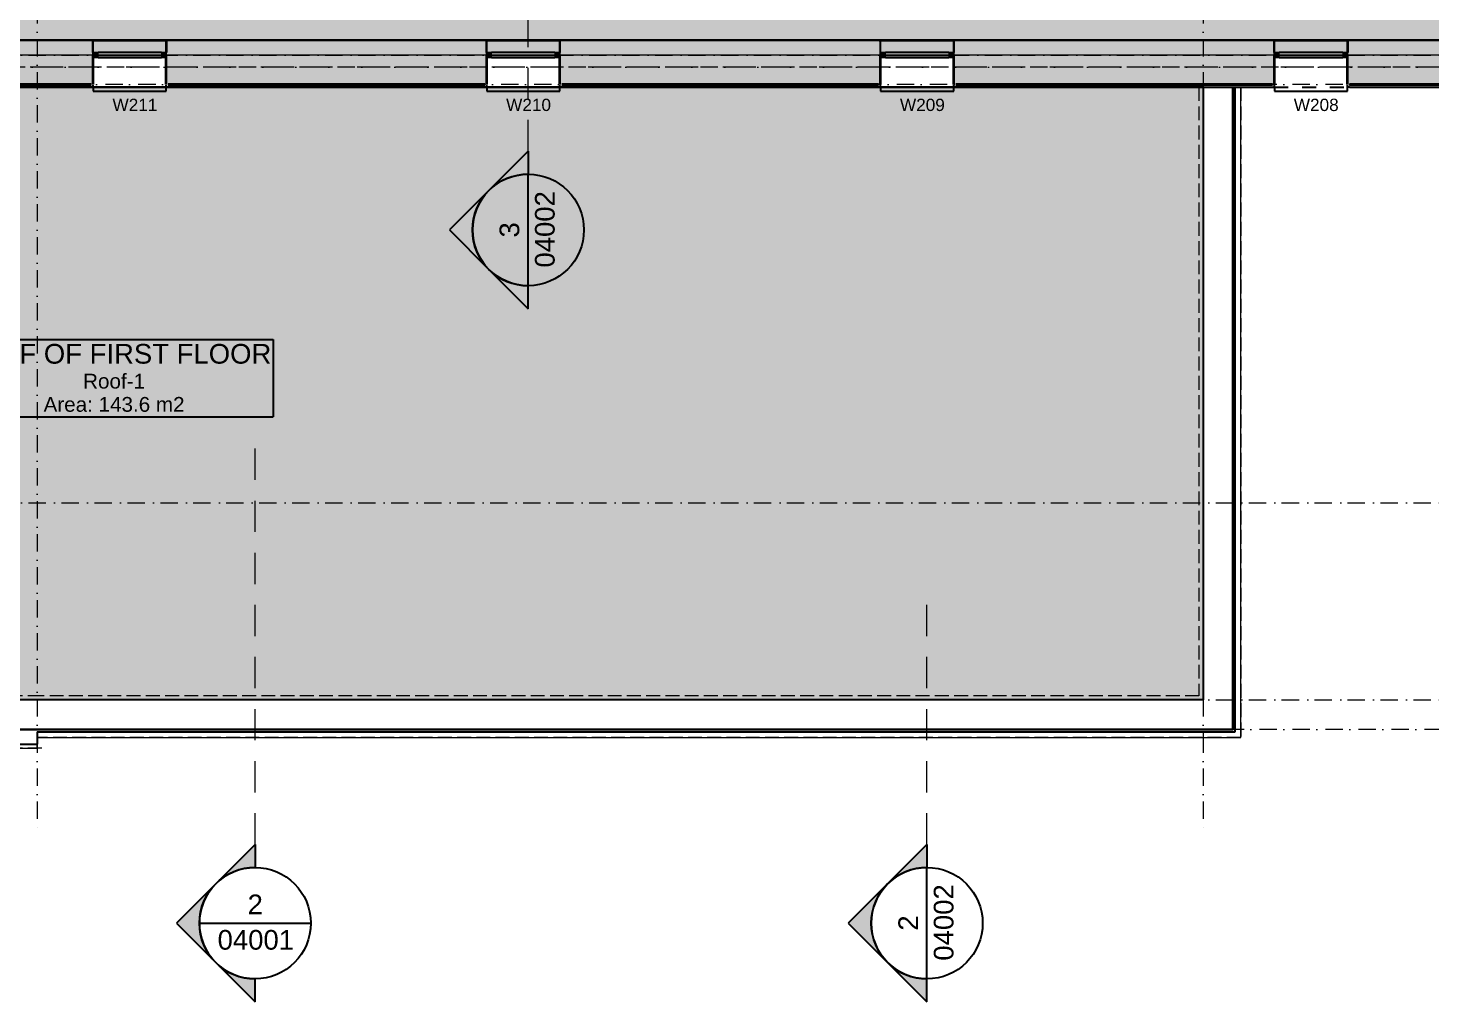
# Model space of a CAD drawing. Header units: millimetres. Extents: x -14278 to 96025, y -22378 to 34603.
# Drawn here: x 72108 to 86368, y -3069 to 6825 of the extents above; entities that cross this region are included whole.
import ezdxf
from ezdxf.enums import TextEntityAlignment as Align

# ---------------------------------------------------------------- set-up
doc = ezdxf.new("R2010")
doc.units = ezdxf.units.MM
doc.header["$MEASUREMENT"] = 0
for name, pattern in [('Dashed', [282.222223, 141.111112, -141.111112]), ('Dot & Dashed', [335.138881, 176.388884, -88.194442, 0, -70.555556]), ('Hidden Line', [195.611112, 141.111112, -54.5]), ('Long Dashed', [529.166651, 317.499995, -211.666656]), ('Wipeout_Contour', [1000, 0, -1000])]:
    doc.linetypes.add(name, pattern=pattern)
for name, color, linetype in [('A-Ee_40_20-M_GeneralFFAndEInternalFixed', 7, 'Continuous'), ('A-Zz_20_10_90-T_TextWindow', 7, 'Continuous'), ('A-Zz_60_50_80-P_MarkerSection', 7, 'Continuous'), ('NewA-Ee_25_10-M_WallsExternal', 7, 'Continuous'), ('NewA-Ee_30_10-M_Roofs', 7, 'Continuous'), ('NewA-Ee_30_40-M_Floors', 7, 'Continuous'), ('NewA-SL-M_SpacesExternal', 7, 'Continuous'), ('NewA-SL-M_SpacesInternal', 7, 'Continuous'), ('NewA-Ss_30_25-M_CeilingAndSoffitSystems', 7, 'Continuous'), ('NewA-Zz_35_40_80-M_GridStructural', 7, 'Continuous'), ('NewA-Zz_50_90_00-M_GrossInternal', 7, 'Continuous'), ('NewA-Zz_60_50_90-P_VoidOpening', 7, 'Continuous')]:
    doc.layers.add(name, color=color, linetype=linetype)
doc.styles.add('GENERATED_STYLE_1', font='')
doc.styles.get('GENERATED_STYLE_1').set_extended_font_data('Arial')

# ---------------------------------------------------------------- blocks, each defined once
blk = doc.blocks.new('Beam_9_2', base_point=(84052, 0))
at = {"layer": 'NewA-Ee_25_10-M_WallsExternal', "linetype": 'Continuous'}
for p, q in [((84052, 6225), (64352, 6225)), ((84052, 6225), (84052, 0)), ((84052, 0), (64352, 0))]:
    blk.add_line(p, q, dxfattribs=at)
at = {"layer": 'NewA-Ee_25_10-M_WallsExternal', "color": 251, "linetype": 'Dot & Dashed', "lineweight": 13}
blk.add_line((84052, 0), (64352, 0), dxfattribs=at)
blk = doc.blocks.new('Slab_29_2', base_point=(88252, 6550))
at = {"layer": 'NewA-Ee_30_40-M_Floors', "linetype": 'Continuous', "lineweight": 13}
blk.add_hatch(color=254, dxfattribs=at).paths.add_polyline_path([(88252, 6550), (88252, 12848), (90701, 12848), (90701, 15100), (56152, 15100), (56152, 6550)])
at = {"layer": 'NewA-Ee_30_40-M_Floors', "color": 6, "linetype": 'Continuous', "lineweight": 13, "flags": 128}
blk.add_lwpolyline([(88252, 6550), (56152, 6550), (56152, 15100), (90701, 15100), (90701, 12848), (88252, 12848)], close=True, dxfattribs=at)
blk = doc.blocks.new('HALL_217_37_2', base_point=(59736, 7386))
at = {"layer": 'NewA-SL-M_SpacesInternal', "color": 253, "linetype": 'Continuous', "lineweight": 13}
blk.add_line((61501, 6700), (88252, 6700), dxfattribs=at)
at = {"layer": 'NewA-SL-M_SpacesInternal', "color": 5, "lineweight": 70, "style": 'GENERATED_STYLE_1'}
for tag, height, p in [('ROOM_NAME', 200, (59736, 7694)), ('ROOM_NUMBER', 150, (59736, 7391)), ('adj_text', 150, (59736, 7155))]:
    blk.add_attdef(tag, text='', height=height, dxfattribs=at).set_placement(p, align=Align.TOP_CENTER)
blk = doc.blocks.new('ROOF OF FIRST FLOOR_Roof-1_48_2', base_point=(72982, 3308))
at = {"layer": 'NewA-SL-M_SpacesExternal', "color": 253, "linetype": 'Continuous', "lineweight": 13}
for p, q in [((84435, 6225), (61977, 6225)), ((84435, -383), (84435, 6225)), ((72202, -490), (72202, -383)), ((72202, -383), (84435, -383)), ((63862, -490), (72202, -490))]:
    blk.add_line(p, q, dxfattribs=at)
at = {"layer": 'NewA-SL-M_SpacesExternal', "linetype": 'Continuous'}
for p, q in [((71365, 3661), (74599, 3661)), ((74599, 3661), (74599, 3347)), ((74599, 3347), (74599, 3111)), ((74599, 3111), (74599, 2876)), ((71365, 2876), (74599, 2876))]:
    blk.add_line(p, q, dxfattribs=at)
at = {"layer": 'NewA-SL-M_SpacesExternal', "color": 5, "lineweight": 70, "style": 'GENERATED_STYLE_1'}
for tag, height, p in [('ROOM_NAME', 200, (72982, 3616)), ('ROOM_NUMBER', 150, (72982, 3313)), ('adj_text', 150, (72982, 3077))]:
    blk.add_attdef(tag, text='', height=height, dxfattribs=at).set_placement(p, align=Align.TOP_CENTER)
blk = doc.blocks.new('Slab_46_2', base_point=(88252, 6700))
at = {"layer": 'NewA-Ss_30_25-M_CeilingAndSoffitSystems', "linetype": 'Continuous', "lineweight": 0}
blk.add_hatch(color=255, dxfattribs=at).paths.add_polyline_path([(88252, 6700), (88252, 7995), (59975, 7995), (59975, 10456), (58675, 10456), (58675, 6695)])
at = {"layer": 'NewA-Ss_30_25-M_CeilingAndSoffitSystems', "color": 6, "linetype": 'Continuous', "lineweight": 13, "flags": 128}
blk.add_lwpolyline([(88252, 6700), (58675, 6695), (58675, 10456), (59975, 10456), (59975, 7995), (88252, 7995)], close=True, dxfattribs=at)
blk = doc.blocks.new('Window 19_4')
at = {"layer": 'NewA-Ee_25_10-M_WallsExternal', "linetype": 'Continuous', "lineweight": 13}
for points in [[(-372, 0), (-372, -50), (-322, -50), (-322, 0)], [(372, -50), (372, 0), (322, 0), (322, -50)]]:
    blk.add_hatch(color=104, dxfattribs=at).paths.add_polyline_path(points)
at = {"layer": 'NewA-Ee_25_10-M_WallsExternal', "linetype": 'Continuous'}
for p, q in [((-372, 300), (-372, 340)), ((-372, 340), (372, 340)), ((372, 340), (372, 300)), ((-322, 0), (322, 0)), ((-372, -25), (-372, -50)), ((-322, -25), (322, -25)), ((322, -50), (-322, -50)), ((372, -25), (372, -50)), ((-372, -175), (372, -175))]:
    blk.add_line(p, q, dxfattribs=at)
at = {"layer": 'NewA-Ee_25_10-M_WallsExternal', "linetype": 'Dashed'}
blk.add_line((-372, 300), (372, 300), dxfattribs=at)
at = {"layer": 'NewA-Ee_25_10-M_WallsExternal', "color": 24, "linetype": 'Continuous', "lineweight": 13}
for p, q in [((-372, 0), (-322, 0)), ((-322, 0), (-322, -50)), ((322, -50), (322, 0)), ((322, 0), (372, 0)), ((-322, -50), (-372, -50)), ((372, -50), (322, -50))]:
    blk.add_line(p, q, dxfattribs=at)
at = {"layer": 'NewA-Ee_25_10-M_WallsExternal', "color": 92, "linetype": 'Continuous', "lineweight": 35}
for p, q in [((-372, 0), (-372, -25)), ((372, 0), (372, -25))]:
    blk.add_line(p, q, dxfattribs=at)
blk = doc.blocks.new('Wall_71_2', base_point=(90852, 6550))
at = {"layer": 'NewA-Ee_25_10-M_WallsExternal', "linetype": 'Continuous', "lineweight": 13}
for points in [[(69523, 6575), (69510, 6575), (69510, 6550), (72769, 6550), (72769, 6575), (72756, 6575), (72756, 6620), (69523, 6620)], [(72756, 6700), (69523, 6700), (69523, 6684), (72756, 6684)], [(69523, 6620), (72756, 6620), (72756, 6684), (69523, 6684)], [(72756, 6700), (72756, 6575), (72769, 6575), (72769, 6700)], [(73526, 6700), (73513, 6700), (73513, 6575), (73526, 6575)], [(73513, 6550), (76770, 6550), (76770, 6575), (76757, 6575), (76757, 6620), (73526, 6620), (73526, 6575), (73513, 6575)], [(73526, 6684), (76757, 6684), (76757, 6700), (73526, 6700)], [(73526, 6620), (76757, 6620), (76757, 6684), (73526, 6684)], [(76757, 6700), (76757, 6575), (76770, 6575), (76770, 6700)], [(77527, 6700), (77514, 6700), (77514, 6575), (77527, 6575)], [(77527, 6575), (77514, 6575), (77514, 6550), (80774, 6550), (80774, 6575), (80761, 6575), (80761, 6620), (77527, 6620)], [(80761, 6700), (77527, 6700), (77527, 6684), (80761, 6684)], [(77527, 6620), (80761, 6620), (80761, 6684), (77527, 6684)], [(80761, 6700), (80761, 6575), (80774, 6575), (80774, 6700)], [(81531, 6700), (81518, 6700), (81518, 6575), (81531, 6575)], [(81518, 6575), (81518, 6550), (84777, 6550), (84777, 6575), (84764, 6575), (84764, 6620), (81531, 6620), (81531, 6575)], [(84764, 6700), (81531, 6700), (81531, 6684), (84764, 6684)], [(81531, 6620), (84764, 6620), (84764, 6684), (81531, 6684)], [(84764, 6700), (84764, 6575), (84777, 6575), (84777, 6700)], [(85534, 6700), (85521, 6700), (85521, 6575), (85534, 6575)], [(85521, 6575), (85521, 6550), (90852, 6550), (90781, 6620), (85534, 6620), (85534, 6575)], [(90701, 6700), (85534, 6700), (85534, 6684), (90718, 6684)], [(85534, 6620), (90781, 6620), (90718, 6684), (85534, 6684)], [(69510, 6550), (69510, 6525), (69530, 6525), (69530, 6250), (72749, 6250), (72749, 6525), (72769, 6525), (72769, 6550)], [(72749, 6225), (72769, 6225), (72769, 6525), (72749, 6525)], [(73513, 6525), (73533, 6525), (73533, 6250), (76750, 6250), (76750, 6525), (76770, 6525), (76770, 6550), (73513, 6550)], [(73533, 6225), (73533, 6525), (73513, 6525), (73513, 6225)], [(76750, 6225), (76770, 6225), (76770, 6525), (76750, 6525)], [(77514, 6525), (77534, 6525), (77534, 6250), (80754, 6250), (80754, 6525), (80774, 6525), (80774, 6550), (77514, 6550)], [(77534, 6225), (77534, 6525), (77514, 6525), (77514, 6225)], [(80754, 6225), (80774, 6225), (80774, 6525), (80754, 6525)], [(81518, 6550), (81518, 6525), (81538, 6525), (81538, 6250), (84757, 6250), (84757, 6525), (84777, 6525), (84777, 6550)], [(81538, 6225), (81538, 6525), (81518, 6525), (81518, 6225)], [(84757, 6225), (84777, 6225), (84777, 6525), (84757, 6525)], [(90852, 6550), (85521, 6550), (85521, 6525), (85541, 6525), (85541, 6250), (91152, 6250)], [(85541, 6225), (85541, 6525), (85521, 6525), (85521, 6225)], [(72749, 6245), (69530, 6245), (69530, 6225), (72749, 6225)], [(76750, 6245), (73533, 6245), (73533, 6225), (76750, 6225)], [(80754, 6245), (77534, 6245), (77534, 6225), (80754, 6225)], [(84757, 6245), (81538, 6245), (81538, 6225), (84757, 6225)], [(91157, 6245), (85541, 6245), (85541, 6225), (91177, 6225)]]:
    blk.add_hatch(color=6, dxfattribs=at).paths.add_polyline_path(points)
at = {"layer": 'NewA-Ee_25_10-M_WallsExternal', "linetype": 'Continuous'}
for p, q in [((72756, 6700), (72769, 6700)), ((72769, 6684), (72769, 6700)), ((72769, 6620), (72769, 6684)), ((72769, 6575), (72769, 6620)), ((72769, 6550), (72769, 6575)), ((73526, 6700), (73513, 6700)), ((73513, 6684), (73513, 6700)), ((73513, 6620), (73513, 6684)), ((73513, 6575), (73513, 6620)), ((73513, 6550), (73513, 6575)), ((76757, 6700), (76770, 6700)), ((76770, 6684), (76770, 6700)), ((76770, 6620), (76770, 6684)), ((76770, 6575), (76770, 6620)), ((76770, 6550), (76770, 6575)), ((77527, 6700), (77514, 6700)), ((77514, 6684), (77514, 6700)), ((77514, 6620), (77514, 6684)), ((77514, 6575), (77514, 6620)), ((77514, 6550), (77514, 6575)), ((80761, 6700), (80774, 6700)), ((80774, 6684), (80774, 6700)), ((80774, 6620), (80774, 6684)), ((80774, 6575), (80774, 6620)), ((80774, 6550), (80774, 6575)), ((81531, 6700), (81518, 6700)), ((81518, 6684), (81518, 6700)), ((81518, 6620), (81518, 6684)), ((81518, 6575), (81518, 6620)), ((81518, 6550), (81518, 6575)), ((84764, 6700), (84777, 6700)), ((84777, 6684), (84777, 6700)), ((84777, 6620), (84777, 6684)), ((84777, 6575), (84777, 6620)), ((84777, 6550), (84777, 6575)), ((85534, 6700), (85521, 6700)), ((85521, 6684), (85521, 6700)), ((85521, 6620), (85521, 6684)), ((85521, 6575), (85521, 6620)), ((85521, 6550), (85521, 6575)), ((72749, 6245), (69530, 6245)), ((72749, 6225), (72769, 6225)), ((72769, 6225), (72769, 6245)), ((73513, 6225), (73513, 6245)), ((73533, 6225), (73513, 6225)), ((76750, 6245), (73533, 6245)), ((76750, 6225), (76770, 6225)), ((76770, 6225), (76770, 6245)), ((77514, 6225), (77514, 6245)), ((77534, 6225), (77514, 6225)), ((80754, 6245), (77534, 6245)), ((80754, 6225), (80774, 6225)), ((80774, 6225), (80774, 6245)), ((81518, 6225), (81518, 6245)), ((81538, 6225), (81518, 6225)), ((84757, 6245), (81538, 6245)), ((84757, 6225), (84777, 6225)), ((84777, 6225), (84777, 6245)), ((85521, 6225), (85521, 6245)), ((85541, 6225), (85521, 6225)), ((91157, 6245), (85541, 6245))]:
    blk.add_line(p, q, dxfattribs=at)
at = {"layer": 'NewA-Ee_25_10-M_WallsExternal', "color": 92, "linetype": 'Continuous', "lineweight": 35}
for p, q in [((72769, 6525), (72769, 6550)), ((72769, 6250), (72769, 6525)), ((73513, 6525), (73513, 6550)), ((73513, 6250), (73513, 6525)), ((76770, 6525), (76770, 6550)), ((76770, 6250), (76770, 6525)), ((77514, 6525), (77514, 6550)), ((77514, 6250), (77514, 6525)), ((80774, 6525), (80774, 6550)), ((80774, 6250), (80774, 6525)), ((81518, 6525), (81518, 6550)), ((81518, 6250), (81518, 6525)), ((84777, 6525), (84777, 6550)), ((84777, 6250), (84777, 6525)), ((85521, 6525), (85521, 6550)), ((85521, 6250), (85521, 6525)), ((72749, 6250), (69530, 6250)), ((76750, 6250), (73533, 6250)), ((80754, 6250), (77534, 6250)), ((84757, 6250), (81538, 6250)), ((91152, 6250), (85541, 6250))]:
    blk.add_line(p, q, dxfattribs=at)
at = {"layer": 'NewA-Ee_25_10-M_WallsExternal', "linetype": 'Continuous', "flags": 128}
for points in [[(72756, 6700), (69523, 6700)], [(76757, 6700), (73526, 6700)], [(80761, 6700), (77527, 6700)], [(84764, 6700), (81531, 6700)], [(88252, 6700), (85534, 6700)], [(69530, 6225), (72749, 6225)], [(73533, 6225), (76750, 6225)], [(77534, 6225), (80754, 6225)], [(81538, 6225), (84757, 6225)], [(85541, 6225), (91177, 6225)]]:
    blk.add_lwpolyline(points, dxfattribs=at)
at = {"layer": 'NewA-Ee_25_10-M_WallsExternal', "linetype": 'Continuous', "xscale": -1, "zscale": 1000, "rotation": 180}
for p in [(73141, 6525), (77142, 6525), (81146, 6525), (85149, 6525)]:
    blk.add_blockref('Window 19_4', p, dxfattribs=at)
blk = doc.blocks.new('Wall_73_2', base_point=(64352, 0))
at = {"color": 254, "linetype": 'Wipeout_Contour', "lineweight": 0, "ltscale": 272808.107167}
blk.add_wipeout([(72202, 0), (64352, 0), (64052, -300), (72202, -300)], dxfattribs=at).dxf.layer = 'NewA-Ee_25_10-M_WallsExternal'
at = {"layer": 'NewA-Ee_25_10-M_WallsExternal', "linetype": 'Continuous', "flags": 128}
blk.add_lwpolyline([(72202, 0), (64352, 0)], dxfattribs=at)
at = {"color": 254, "linetype": 'Wipeout_Contour', "lineweight": 0, "ltscale": 272356.592834}
blk.add_wipeout([(72202, -305), (64047, -305), (63902, -450), (72202, -450)], dxfattribs=at).dxf.layer = 'NewA-Ee_25_10-M_WallsExternal'
at = {"layer": 'NewA-Ee_25_10-M_WallsExternal', "linetype": 'Continuous'}
for p, q in [((72202, -305), (64047, -305)), ((72202, -300), (64052, -300))]:
    blk.add_line(p, q, dxfattribs=at)
at = {"layer": 'NewA-Ee_25_10-M_WallsExternal', "linetype": 'Continuous', "flags": 128}
for points in [[(72202, -325), (72202, -450)], [(63902, -450), (72202, -450)]]:
    blk.add_lwpolyline(points, dxfattribs=at)
blk = doc.blocks.new('Wall_74_2', base_point=(84052, 0))
at = {"color": 254, "linetype": 'Wipeout_Contour', "lineweight": 0, "ltscale": 337267.074135}
blk.add_wipeout([(84052, 6225), (84052, 0), (84352, -300), (84352, 6225)], dxfattribs=at).dxf.layer = 'NewA-Ee_25_10-M_WallsExternal'
at = {"layer": 'NewA-Ee_25_10-M_WallsExternal', "linetype": 'Continuous', "flags": 128}
blk.add_lwpolyline([(84052, 6225), (84052, 0)], dxfattribs=at)
at = {"color": 254, "linetype": 'Wipeout_Contour', "lineweight": 0, "ltscale": 337926.169466}
blk.add_wipeout([(84357, 6225), (84357, -305), (84377, -325), (84377, 6225)], dxfattribs=at).dxf.layer = 'NewA-Ee_25_10-M_WallsExternal'
at = {"layer": 'NewA-Ee_25_10-M_WallsExternal', "linetype": 'Continuous'}
for p, q in [((84352, 6225), (84352, -300)), ((84357, 6225), (84357, -305))]:
    blk.add_line(p, q, dxfattribs=at)
at = {"layer": 'NewA-Ee_25_10-M_WallsExternal', "linetype": 'Continuous', "flags": 128}
for points in [[(84052, 6225), (84352, 6225)], [(84357, 6225), (84377, 6225)], [(84377, -325), (84377, 6225)]]:
    blk.add_lwpolyline(points, dxfattribs=at)
blk = doc.blocks.new('Wall_132_2', base_point=(72202, 0))
at = {"color": 254, "linetype": 'Wipeout_Contour', "lineweight": 0, "ltscale": 312808.083139}
blk.add_wipeout([(84052, 0), (72202, 0), (72202, -300), (84352, -300)], dxfattribs=at).dxf.layer = 'NewA-Ee_25_10-M_WallsExternal'
at = {"layer": 'NewA-Ee_25_10-M_WallsExternal', "linetype": 'Continuous', "flags": 128}
blk.add_lwpolyline([(84052, 0), (72202, 0)], dxfattribs=at)
at = {"color": 254, "linetype": 'Wipeout_Contour', "lineweight": 0, "ltscale": 313139.129583}
blk.add_wipeout([(84357, -305), (72202, -305), (72202, -325), (84377, -325)], dxfattribs=at).dxf.layer = 'NewA-Ee_25_10-M_WallsExternal'
at = {"layer": 'NewA-Ee_25_10-M_WallsExternal', "linetype": 'Continuous'}
for p, q in [((84352, -300), (72202, -300)), ((84357, -305), (72202, -305))]:
    blk.add_line(p, q, dxfattribs=at)
at = {"layer": 'NewA-Ee_25_10-M_WallsExternal', "linetype": 'Continuous', "flags": 128}
blk.add_lwpolyline([(72202, -325), (84377, -325)], dxfattribs=at)
blk = doc.blocks.new('Standard grid marker')
at = {"layer": 'NewA-Zz_35_40_80-M_GridStructural', "color": 6, "linetype": 'Dot & Dashed', "lineweight": 13}
for p, q in [((1000, 0), (18131, 0)), ((18131, 0), (19131, 0)), ((1000, 0), (0, 0))]:
    blk.add_line(p, q, dxfattribs=at)
at = {"layer": 'NewA-Zz_35_40_80-M_GridStructural', "linetype": 'Continuous'}
blk.add_circle((-250, 0), 250, dxfattribs=at)
at = {"layer": 'NewA-Zz_35_40_80-M_GridStructural', "color": 6, "linetype": 'Dot & Dashed', "lineweight": 13}
blk.add_point((1000, 0), dxfattribs=at)
blk.add_point((1000, 0), dxfattribs=at)
at = {"layer": 'NewA-Zz_35_40_80-M_GridStructural', "style": 'GENERATED_STYLE_1'}
blk.add_attdef('AC_MarkerText_1', text='', height=250, rotation=90, dxfattribs=at).set_placement((-250, 14), align=Align.MIDDLE_CENTER)
blk = doc.blocks.new('Standard grid marker_2')
at = {"layer": 'NewA-Zz_35_40_80-M_GridStructural', "color": 6, "linetype": 'Dot & Dashed', "lineweight": 13}
blk.add_line((1000, 0), (40176, 0), dxfattribs=at)
at = {"layer": 'NewA-Zz_35_40_80-M_GridStructural', "style": 'GENERATED_STYLE_1'}
blk.add_attdef('AC_MarkerText_1', text='', height=250, dxfattribs=at).set_placement((41426, 14), align=Align.MIDDLE_CENTER)
blk = doc.blocks.new('Standard grid marker_4')
at = {"layer": 'NewA-Zz_35_40_80-M_GridStructural', "color": 6, "linetype": 'Dot & Dashed', "lineweight": 13}
blk.add_line((1000, 0), (40176, 0), dxfattribs=at)
blk = doc.blocks.new('Beam_12_2', base_point=(84052, 0))
at = {"layer": 'NewA-Ee_25_10-M_WallsExternal', "color": 6, "linetype": 'Hidden Line', "lineweight": 13}
for p, q in [((84010, 42), (72202, 42)), ((84435, -383), (72202, -383))]:
    blk.add_line(p, q, dxfattribs=at)
at = {"layer": 'NewA-Ee_25_10-M_WallsExternal', "color": 251, "linetype": 'Dot & Dashed', "lineweight": 13}
blk.add_line((84052, 0), (72202, 0), dxfattribs=at)
blk = doc.blocks.new('Beam_13_2', base_point=(84052, 6225))
at = {"layer": 'NewA-Ee_25_10-M_WallsExternal', "color": 6, "linetype": 'Hidden Line', "lineweight": 13}
for p, q in [((84010, 6225), (84010, 42)), ((84010, 6225), (84435, 6225)), ((84435, 6225), (84435, -383))]:
    blk.add_line(p, q, dxfattribs=at)
at = {"layer": 'NewA-Ee_25_10-M_WallsExternal', "color": 251, "linetype": 'Dot & Dashed', "lineweight": 13}
blk.add_line((84052, 6225), (84052, 0), dxfattribs=at)
blk = doc.blocks.new('Beam_15_2', base_point=(72247, 0))
at = {"layer": 'NewA-Ee_25_10-M_WallsExternal', "color": 251, "linetype": 'Dot & Dashed', "lineweight": 13}
blk.add_line((72247, 0), (64352, 0), dxfattribs=at)
at = {"layer": 'NewA-Ee_25_10-M_WallsExternal', "color": 6, "linetype": 'Hidden Line', "lineweight": 13}
for p, q in [((72247, 42), (64394, 42)), ((72247, -490), (63862, -490))]:
    blk.add_line(p, q, dxfattribs=at)
blk = doc.blocks.new('Beam_16_2', base_point=(90852, 6550))
at = {"layer": 'NewA-Ee_30_10-M_Roofs', "color": 251, "linetype": 'Dot & Dashed', "lineweight": 13}
blk.add_line((90852, 6550), (56002, 6550), dxfattribs=at)
at = {"layer": 'NewA-Ee_30_10-M_Roofs', "color": 6, "linetype": 'Hidden Line', "lineweight": 13}
blk.add_line((90852, 6550), (56002, 6550), dxfattribs=at)
blk = doc.blocks.new('Cutting Plane_15_2', base_point=(77191, 4774))
at = {"layer": 'A-Zz_60_50_80-P_MarkerSection', "linetype": 'Continuous'}
for points in [[(77191, 5574), (77191, 5339, 0.198912), (76791, 5174)], [(76791, 4374, -0.414214), (76791, 5174), (76391, 4774)], [(77191, 3974), (77191, 4208, -0.198912), (76791, 4374)]]:
    blk.add_hatch(color=256, dxfattribs=at).paths.add_polyline_path(points)
at = {"layer": 'A-Zz_60_50_80-P_MarkerSection', "color": 6, "linetype": 'Long Dashed', "lineweight": 13}
blk.add_line((77191, 5574), (77191, 7386), dxfattribs=at)
at = {"layer": 'A-Zz_60_50_80-P_MarkerSection', "linetype": 'Continuous'}
for p, q in [((76791, 5174), (77191, 5574)), ((77191, 5574), (77191, 5339)), ((77191, 4208), (77191, 5339)), ((76791, 5174), (76391, 4774)), ((76391, 4774), (76791, 4374)), ((76791, 4374), (77191, 3974)), ((77191, 3974), (77191, 4208))]:
    blk.add_line(p, q, dxfattribs=at)
blk.add_circle((77191, 4774), 566, dxfattribs=at)
for start, end in [(90, 135), (135, 225), (225, 270)]:
    blk.add_arc((77191, 4774), 566, start, end, dxfattribs=at)
at = {"layer": 'A-Zz_60_50_80-P_MarkerSection', "char_height": 200, "attachment_point": 7, "rotation": 90, "style": 'GENERATED_STYLE_1'}
for s, insert in [('\\A1;{\\fArial|b0|i0|c0|p34;04002}', (77463, 4392)), ('\\A1;{\\fArial|b0|i0|c0|p34;3}', (77103, 4697))]:
    blk.add_mtext(s, dxfattribs=dict(at, insert=insert))
blk = doc.blocks.new('Cutting Plane_17_2', base_point=(81245, -2269))
at = {"layer": 'A-Zz_60_50_80-P_MarkerSection', "linetype": 'Continuous'}
for points in [[(81245, -1469), (81245, -1703, 0.198912), (80845, -1869)], [(80845, -2669, -0.414214), (80845, -1869), (80445, -2269)], [(81245, -3069), (81245, -2835, -0.198912), (80845, -2669)]]:
    blk.add_hatch(color=256, dxfattribs=at).paths.add_polyline_path(points)
at = {"layer": 'A-Zz_60_50_80-P_MarkerSection', "color": 6, "linetype": 'Long Dashed', "lineweight": 13}
blk.add_line((81245, -1469), (81245, 1144), dxfattribs=at)
at = {"layer": 'A-Zz_60_50_80-P_MarkerSection', "linetype": 'Continuous'}
for p, q in [((80845, -1869), (81245, -1469)), ((81245, -1469), (81245, -1703)), ((81245, -2835), (81245, -1703)), ((80845, -1869), (80445, -2269)), ((80445, -2269), (80845, -2669)), ((80845, -2669), (81245, -3069)), ((81245, -3069), (81245, -2835))]:
    blk.add_line(p, q, dxfattribs=at)
blk.add_circle((81245, -2269), 566, dxfattribs=at)
for start, end in [(90, 135), (135, 225), (225, 270)]:
    blk.add_arc((81245, -2269), 566, start, end, dxfattribs=at)
at = {"layer": 'A-Zz_60_50_80-P_MarkerSection', "char_height": 200, "attachment_point": 7, "rotation": 90, "style": 'GENERATED_STYLE_1'}
for s, insert in [('\\A1;{\\fArial|b0|i0|c0|p34;04002}', (81517, -2650)), ('\\A1;{\\fArial|b0|i0|c0|p34;2}', (81154, -2345))]:
    blk.add_mtext(s, dxfattribs=dict(at, insert=insert))
blk = doc.blocks.new('Label_152_2', base_point=(84777, 6185))
at = {"layer": 'A-Zz_20_10_90-T_TextWindow', "insert": (85202, 6107), "char_height": 125, "attachment_point": 2, "style": 'GENERATED_STYLE_1'}
blk.add_mtext('\\fArial|b0|i0|c0|p34;W208\\fArial|b0|i0|c0|p34;\\fArial|b0|i0|c0|p34;\\fArial|b0|i0|c0|p34;\\fArial|b0|i0|c0|p34;\\fArial|b0|i0|c0|p34;\\fArial|b0|i0|c0|p34;\\fArial|b0|i0|c0|p34;\\fArial|b0|i0|c0|p34;\\fArial|b0|i0|c0|p34;\\fArial|b0|i0|c0|p34;\\fArial|b0|i0|c0|p34;\\fArial|b0|i0|c0|p34;\\fArial|b0|i0|c0|p34;\\fArial|b0|i0|c0|p34;\\fArial|b0|i0|c0|p34;\\fArial|b0|i0|c0|p34;\\fArial|b0|i0|c0|p34;\\fArial|b0|i0|c0|p34;\\fArial|b0|i0|c0|p34;\\fArial|b0|i0|c0|p34;\\fArial|b0|i0|c0|p34;\\fArial|b0|i0|c0|p34;\\fArial|b0|i0|c0|p34;\\fArial|b0|i0|c0|p34;\\fArial|b0|i0|c0|p34;\\fArial|b0|i0|c0|p34;\\fArial|b0|i0|c0|p34;\\fArial|b0|i0|c0|p34;\\fArial|b0|i0|c0|p34;}', dxfattribs=at)
blk = doc.blocks.new('Label_153_2', base_point=(80774, 6185))
at = {"layer": 'A-Zz_20_10_90-T_TextWindow', "insert": (81199, 6107), "char_height": 125, "attachment_point": 2, "style": 'GENERATED_STYLE_1'}
blk.add_mtext('\\fArial|b0|i0|c0|p34;W209\\fArial|b0|i0|c0|p34;\\fArial|b0|i0|c0|p34;\\fArial|b0|i0|c0|p34;\\fArial|b0|i0|c0|p34;\\fArial|b0|i0|c0|p34;\\fArial|b0|i0|c0|p34;\\fArial|b0|i0|c0|p34;\\fArial|b0|i0|c0|p34;\\fArial|b0|i0|c0|p34;\\fArial|b0|i0|c0|p34;\\fArial|b0|i0|c0|p34;\\fArial|b0|i0|c0|p34;\\fArial|b0|i0|c0|p34;\\fArial|b0|i0|c0|p34;\\fArial|b0|i0|c0|p34;\\fArial|b0|i0|c0|p34;\\fArial|b0|i0|c0|p34;\\fArial|b0|i0|c0|p34;\\fArial|b0|i0|c0|p34;\\fArial|b0|i0|c0|p34;\\fArial|b0|i0|c0|p34;\\fArial|b0|i0|c0|p34;\\fArial|b0|i0|c0|p34;\\fArial|b0|i0|c0|p34;\\fArial|b0|i0|c0|p34;\\fArial|b0|i0|c0|p34;\\fArial|b0|i0|c0|p34;\\fArial|b0|i0|c0|p34;\\fArial|b0|i0|c0|p34;}', dxfattribs=at)
blk = doc.blocks.new('Label_154_2', base_point=(76770, 6185))
at = {"layer": 'A-Zz_20_10_90-T_TextWindow', "insert": (77195, 6107), "char_height": 125, "attachment_point": 2, "style": 'GENERATED_STYLE_1'}
blk.add_mtext('\\fArial|b0|i0|c0|p34;W210\\fArial|b0|i0|c0|p34;\\fArial|b0|i0|c0|p34;\\fArial|b0|i0|c0|p34;\\fArial|b0|i0|c0|p34;\\fArial|b0|i0|c0|p34;\\fArial|b0|i0|c0|p34;\\fArial|b0|i0|c0|p34;\\fArial|b0|i0|c0|p34;\\fArial|b0|i0|c0|p34;\\fArial|b0|i0|c0|p34;\\fArial|b0|i0|c0|p34;\\fArial|b0|i0|c0|p34;\\fArial|b0|i0|c0|p34;\\fArial|b0|i0|c0|p34;\\fArial|b0|i0|c0|p34;\\fArial|b0|i0|c0|p34;\\fArial|b0|i0|c0|p34;\\fArial|b0|i0|c0|p34;\\fArial|b0|i0|c0|p34;\\fArial|b0|i0|c0|p34;\\fArial|b0|i0|c0|p34;\\fArial|b0|i0|c0|p34;\\fArial|b0|i0|c0|p34;\\fArial|b0|i0|c0|p34;\\fArial|b0|i0|c0|p34;\\fArial|b0|i0|c0|p34;\\fArial|b0|i0|c0|p34;\\fArial|b0|i0|c0|p34;\\fArial|b0|i0|c0|p34;}', dxfattribs=at)
blk = doc.blocks.new('Label_155_2', base_point=(72769, 6185))
at = {"layer": 'A-Zz_20_10_90-T_TextWindow', "insert": (73194, 6107), "char_height": 125, "attachment_point": 2, "style": 'GENERATED_STYLE_1'}
blk.add_mtext('\\fArial|b0|i0|c0|p34;W211\\fArial|b0|i0|c0|p34;\\fArial|b0|i0|c0|p34;\\fArial|b0|i0|c0|p34;\\fArial|b0|i0|c0|p34;\\fArial|b0|i0|c0|p34;\\fArial|b0|i0|c0|p34;\\fArial|b0|i0|c0|p34;\\fArial|b0|i0|c0|p34;\\fArial|b0|i0|c0|p34;\\fArial|b0|i0|c0|p34;\\fArial|b0|i0|c0|p34;\\fArial|b0|i0|c0|p34;\\fArial|b0|i0|c0|p34;\\fArial|b0|i0|c0|p34;\\fArial|b0|i0|c0|p34;\\fArial|b0|i0|c0|p34;\\fArial|b0|i0|c0|p34;\\fArial|b0|i0|c0|p34;\\fArial|b0|i0|c0|p34;\\fArial|b0|i0|c0|p34;\\fArial|b0|i0|c0|p34;\\fArial|b0|i0|c0|p34;\\fArial|b0|i0|c0|p34;\\fArial|b0|i0|c0|p34;\\fArial|b0|i0|c0|p34;\\fArial|b0|i0|c0|p34;\\fArial|b0|i0|c0|p34;\\fArial|b0|i0|c0|p34;\\fArial|b0|i0|c0|p34;}', dxfattribs=at)
blk = doc.blocks.new('Cutting Plane_22_2', base_point=(74415, -2269))
at = {"layer": 'A-Zz_60_50_80-P_MarkerSection', "linetype": 'Continuous'}
for points in [[(74415, 20115), (74415, 19881, 0.198912), (74015, 19715)], [(74015, 19715, 0.414214), (74015, 18915), (73615, 19315)], [(74415, 18515), (74415, 18750, -0.198912), (74015, 18915)], [(74415, -1469), (74415, -1703, 0.198912), (74015, -1869)], [(74015, -2669, -0.414214), (74015, -1869), (73615, -2269)], [(74415, -3069), (74415, -2835, -0.198912), (74015, -2669)]]:
    blk.add_hatch(color=256, dxfattribs=at).paths.add_polyline_path(points)
for p, q in [((74015, 19715), (74415, 20115)), ((74415, 20115), (74415, 19881)), ((73615, 19315), (74015, 19715)), ((74015, 18915), (73615, 19315)), ((74981, 19315), (73850, 19315)), ((74015, 18915), (74415, 18515)), ((74415, 18515), (74415, 18750)), ((74015, -1869), (74415, -1469)), ((74415, -1469), (74415, -1703)), ((74015, -1869), (73615, -2269)), ((73615, -2269), (74015, -2669)), ((73850, -2269), (74981, -2269)), ((74015, -2669), (74415, -3069)), ((74415, -3069), (74415, -2835))]:
    blk.add_line(p, q, dxfattribs=at)
at = {"layer": 'A-Zz_60_50_80-P_MarkerSection', "color": 6, "linetype": 'Long Dashed', "lineweight": 13}
for p, q in [((74415, 14315), (74415, 18515)), ((74415, -1469), (74415, 2731))]:
    blk.add_line(p, q, dxfattribs=at)
at = {"layer": 'A-Zz_60_50_80-P_MarkerSection', "linetype": 'Continuous'}
for centre in [(74415, 19315), (74415, -2269)]:
    blk.add_circle(centre, 566, dxfattribs=at)
for centre, start, end in [((74415, 19315), 90, 135), ((74415, 19315), 135, 225), ((74415, 19315), 225, 270), ((74415, -2269), 90, 135), ((74415, -2269), 135, 225), ((74415, -2269), 225, 270)]:
    blk.add_arc(centre, 566, start, end, dxfattribs=at)
at = {"layer": 'A-Zz_60_50_80-P_MarkerSection', "char_height": 200, "style": 'GENERATED_STYLE_1'}
for s, insert, attachment_point in [('\\A1;{\\fArial|b0|i0|c0|p34;2}', (74492, 19407), 9), ('\\A1;{\\fArial|b0|i0|c0|p34;04001}', (74797, 19043), 9), ('\\A1;{\\fArial|b0|i0|c0|p34;2}', (74339, -2178), 7), ('\\A1;{\\fArial|b0|i0|c0|p34;04001}', (74034, -2541), 7)]:
    blk.add_mtext(s, dxfattribs=dict(at, insert=insert, attachment_point=attachment_point))
blk = doc.blocks.new('Beam_18_2', base_point=(90852, 6427))
at = {"layer": 'NewA-Zz_60_50_90-P_VoidOpening', "color": 251, "linetype": 'Dot & Dashed', "lineweight": 13}
blk.add_line((90852, 6427), (56002, 6427), dxfattribs=at)
at = {"layer": 'NewA-Zz_60_50_90-P_VoidOpening', "color": 6, "linetype": 'Hidden Line', "lineweight": 13}
blk.add_line((90852, 6427), (56002, 6427), dxfattribs=at)

msp = doc.modelspace()

# ---------------------------------------------------------------- hatches: boundary and pattern name
at = {"layer": 'A-Ee_40_20-M_GeneralFFAndEInternalFixed', "linetype": 'Continuous', "lineweight": 13}
msp.add_hatch(color=9, dxfattribs=at).paths.add_polyline_path([(61976.6, 6225.1), (84051.7, 6225.1), (84051.7, 0), (64351.7, 0), (64351.7, 3091.7), (61976.6, 3091.7)])
at = {"layer": 'NewA-Zz_50_90_00-M_GrossInternal', "linetype": 'Continuous', "lineweight": 140}
msp.add_hatch(color=1, dxfattribs=at).paths.add_polyline_path([(56152, 15099.7), (90701.4, 15099.7), (90701.4, 6700.3), (61501.4, 6700.3), (61501.4, 2150.3), (58052, 2150.3), (58052, 6700.3), (56152, 6700.3)])

# ---------------------------------------------------------------- linework, layer by layer
at = {"layer": 'A-Ee_40_20-M_GeneralFFAndEInternalFixed', "linetype": 'Continuous', "flags": 128}
msp.add_lwpolyline([(61976.6, 6225.1), (84051.7, 6225.1), (84051.7, 0), (64351.7, 0), (64351.7, 3091.7), (61976.6, 3091.7)], close=True, dxfattribs=at)
at = {"layer": 'NewA-Zz_50_90_00-M_GrossInternal', "linetype": 'Continuous', "flags": 128}
msp.add_lwpolyline([(56152, 15099.7), (90701.4, 15099.7), (90701.4, 6700.3), (61501.4, 6700.3), (61501.4, 2150.3), (58052, 2150.3), (58052, 6700.3), (56152, 6700.3)], close=True, dxfattribs=at)

# ---------------------------------------------------------------- block references
at = {"layer": 'A-Zz_20_10_90-T_TextWindow', "color": 6, "linetype": 'Continuous', "lineweight": 13}
for name, p in [('Label_155_2', (72769.1, 6185.1)), ('Label_154_2', (76770.3, 6185.1)), ('Label_153_2', (80773.6, 6185.1)), ('Label_152_2', (84777, 6185.1))]:
    msp.add_blockref(name, p, dxfattribs=at)
at = {"layer": 'A-Zz_60_50_80-P_MarkerSection', "color": 6, "lineweight": 13}
msp.add_blockref('Cutting Plane_15_2', (77191.4, 4773.6), dxfattribs=at)
at = {"layer": 'NewA-Ee_25_10-M_WallsExternal', "color": 92, "lineweight": 35}
msp.add_blockref('Wall_71_2', (90851.7, 6550), dxfattribs=at)
at = {"layer": 'NewA-Ee_25_10-M_WallsExternal', "color": 6, "lineweight": 13}
msp.add_blockref('Beam_9_2', (84051.7, 0), dxfattribs=at)
at = {"layer": 'NewA-Ee_30_10-M_Roofs', "color": 6, "lineweight": 13}
msp.add_blockref('Beam_16_2', (90851.7, 6550), dxfattribs=at)
at = {"layer": 'NewA-Ee_30_40-M_Floors', "color": 6, "linetype": 'Continuous', "lineweight": 13}
msp.add_blockref('Slab_29_2', (88251.7, 6550.5), dxfattribs=at)
at = {"layer": 'NewA-SL-M_SpacesExternal', "linetype": 'Continuous'}
msp.add_blockref('ROOF OF FIRST FLOOR_Roof-1_48_2', (72981.9, 3307.7), dxfattribs=at).add_auto_attribs({'ROOM_NAME': 'ROOF OF FIRST FLOOR', 'ROOM_NUMBER': 'Roof-1', 'adj_text': 'Area: 143.6 m2'})
at = {"layer": 'NewA-SL-M_SpacesInternal', "linetype": 'Continuous'}
msp.add_blockref('HALL_217_37_2', (59735.7, 7385.9), dxfattribs=at)
at = {"layer": 'NewA-Ss_30_25-M_CeilingAndSoffitSystems', "color": 6, "linetype": 'Continuous', "lineweight": 13}
msp.add_blockref('Slab_46_2', (88251.7, 6700.3), dxfattribs=at)
at = {"layer": 'NewA-Zz_35_40_80-M_GridStructural', "color": 1, "linetype": 'Continuous', "lineweight": 18, "zscale": 1000}
msp.add_blockref('Standard grid marker_2', (54349.4, 6550), dxfattribs=at)
at = {"layer": 'NewA-Zz_60_50_90-P_VoidOpening', "color": 6, "lineweight": 13}
msp.add_blockref('Beam_18_2', (90851.7, 6426.7), dxfattribs=at)

# ---------------------------------------------------------------- next in the draw order: block references
at = {"layer": 'NewA-Ee_25_10-M_WallsExternal', "color": 92, "lineweight": 35}
for name, p in [('Wall_74_2', (84051.7, 0)), ('Wall_73_2', (64351.7, 0))]:
    msp.add_blockref(name, p, dxfattribs=at)

# ---------------------------------------------------------------- next in the draw order: block references
msp.add_blockref('Wall_132_2', (72201.7, 0), dxfattribs=at)
at = {"layer": 'NewA-Zz_35_40_80-M_GridStructural', "color": 1, "linetype": 'Continuous', "lineweight": 18, "zscale": 1000, "rotation": 180}
msp.add_blockref('Standard grid marker_4', (95525, 6250), dxfattribs=at)
at = {"layer": 'NewA-Zz_35_40_80-M_GridStructural', "color": 1, "linetype": 'Continuous', "lineweight": 18, "zscale": 1000}
msp.add_blockref('Standard grid marker_2', (54349.4, 2000), dxfattribs=at)

# ---------------------------------------------------------------- next in the draw order: block references
at = {"layer": 'A-Zz_60_50_80-P_MarkerSection', "color": 6, "lineweight": 13}
for name, p in [('Cutting Plane_22_2', (74415.4, -2269)), ('Cutting Plane_17_2', (81245.1, -2269))]:
    msp.add_blockref(name, p, dxfattribs=at)
at = {"layer": 'NewA-Ee_25_10-M_WallsExternal', "color": 6, "lineweight": 13}
for name, p in [('Beam_13_2', (84051.7, 6225.1)), ('Beam_15_2', (72247, 0)), ('Beam_12_2', (84051.7, 0))]:
    msp.add_blockref(name, p, dxfattribs=at)
at = {"layer": 'NewA-Zz_35_40_80-M_GridStructural', "color": 1, "linetype": 'Continuous', "lineweight": 18}
ref = msp.add_blockref('Standard grid marker', (72201.7, 17770.2), dxfattribs=dict(at, zscale=1000, rotation=270))
ref.add_attrib('AC_MarkerText_1', '5', dxfattribs={"color": 7, "height": 250, "rotation": 360, "style": 'GENERATED_STYLE_1'}).set_placement((72201.7, 18032.4), align=Align.MIDDLE_CENTER)
ref = msp.add_blockref('Standard grid marker', (84051.7, 17770.2), dxfattribs=dict(at, zscale=1000, rotation=270))
ref.add_attrib('AC_MarkerText_1', '6', dxfattribs={"color": 7, "height": 250, "rotation": 360, "style": 'GENERATED_STYLE_1'}).set_placement((84051.7, 18032.4), align=Align.MIDDLE_CENTER)
at = {"layer": 'NewA-Zz_35_40_80-M_GridStructural', "color": 1, "linetype": 'Continuous', "lineweight": 18, "zscale": 1000}
msp.add_blockref('Standard grid marker_2', (54349.4, 0), dxfattribs=at)
at = {"layer": 'NewA-Zz_35_40_80-M_GridStructural', "color": 1, "linetype": 'Continuous', "lineweight": 18, "zscale": 1000, "rotation": 180}
msp.add_blockref('Standard grid marker_4', (95525, -300), dxfattribs=at)

doc.saveas('drawing.dxf')
